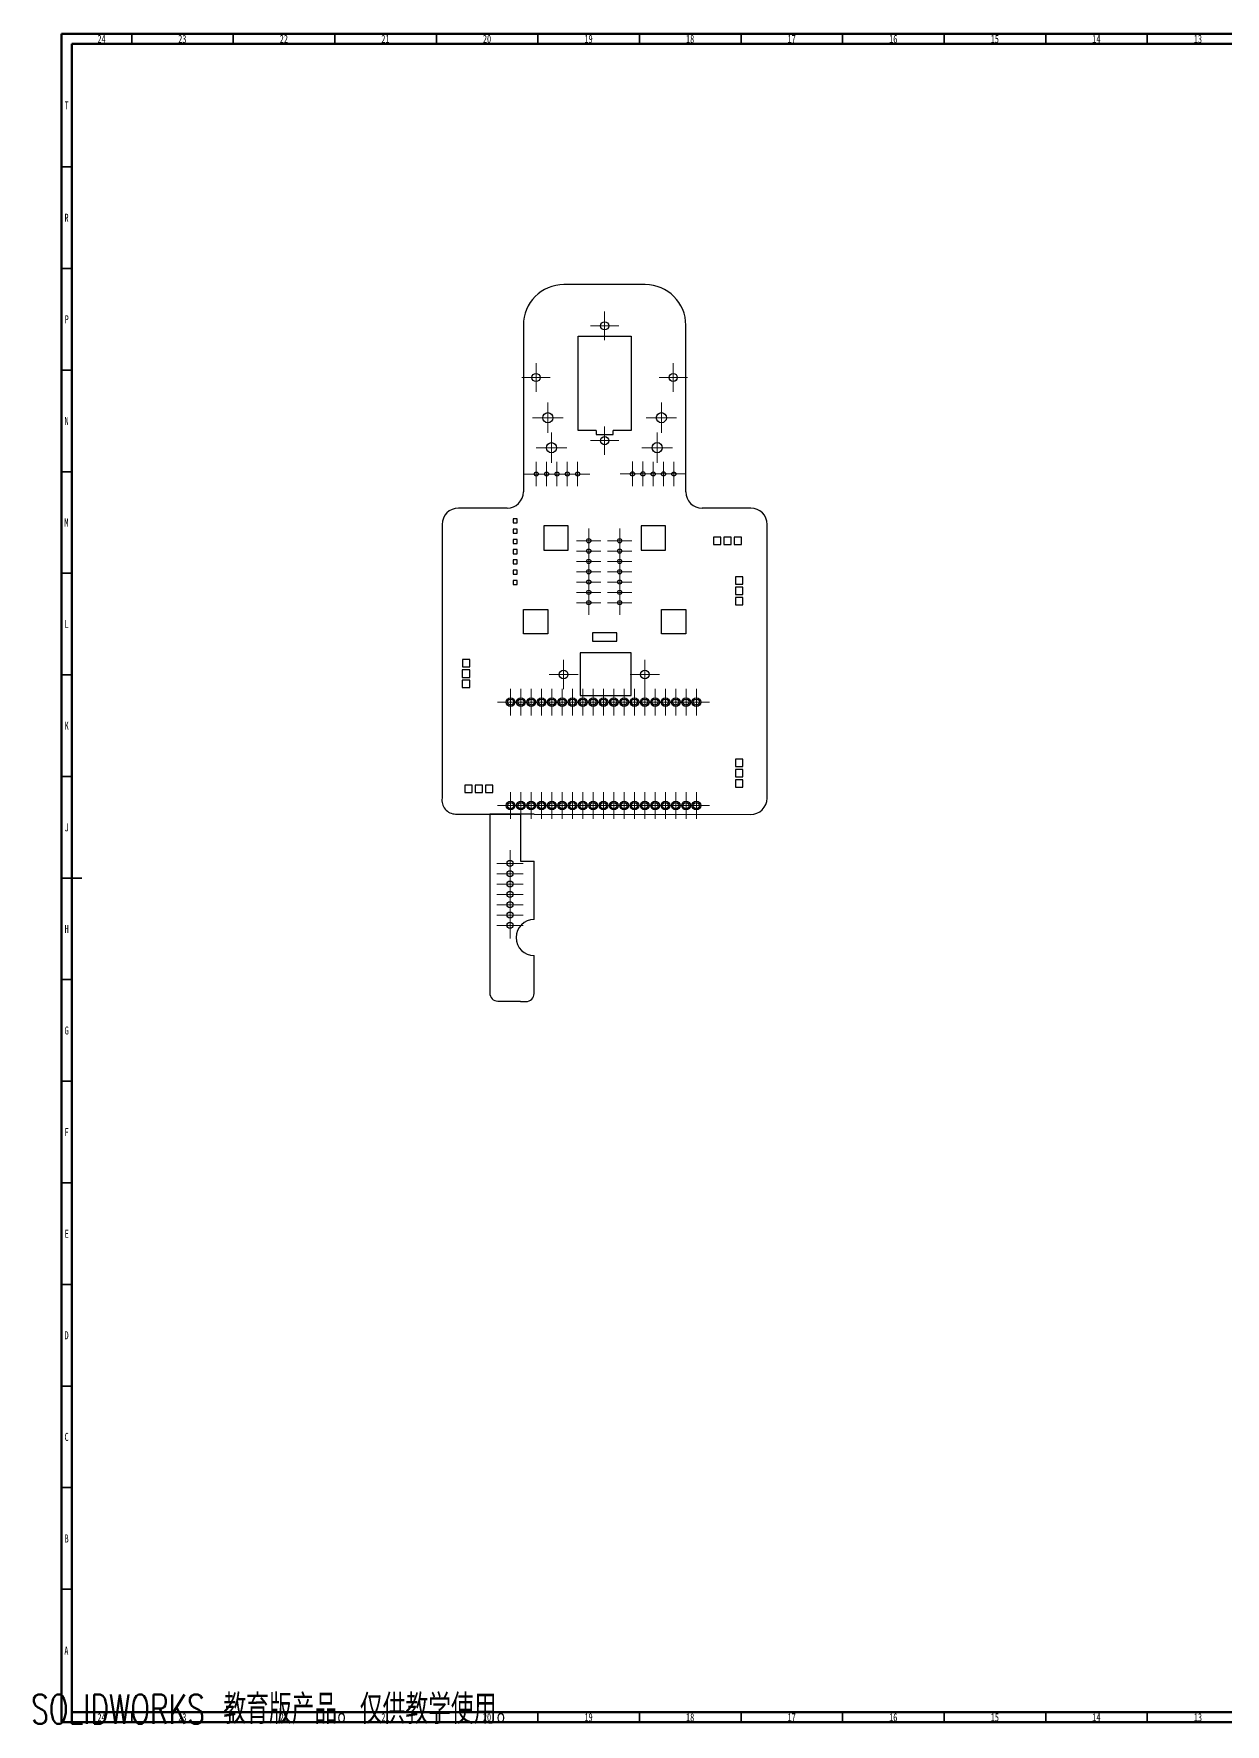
# Model space of a CAD drawing. Header units: millimetres. Extents: x 1 to 1184, y 4 to 836.
# Drawn here: x 1 to 588, y 4 to 836 of the extents above; entities that cross this region are included whole.
import ezdxf

# ---------------------------------------------------------------- set-up
doc = ezdxf.new("R2010")
doc.units = ezdxf.units.MM
doc.styles.add('SLDTEXTSTYLE0', font='TXT', dxfattribs={"width": 0.75})
doc.styles.add('SLDTEXTSTYLE3', font='TXT', dxfattribs={"width": 0.7, "bigfont": 'bigfont'})

# ---------------------------------------------------------------- blocks, each defined once
blk = doc.blocks.new('SW_CENTERMARKSYMBOL_0')
at = {"color": 0, "linetype": 'Continuous', "lineweight": 18}
for p, q in [((-5, 0), (-7.5, 0)), ((0, 0), (-5, 0)), ((0, 5), (0, 7.5)), ((0, 0), (0, 5)), ((0, 0), (0, -5)), ((0, 0), (5, 0)), ((5, 0), (7.5, 0)), ((0, -5), (0, -7.5))]:
    blk.add_line(p, q, dxfattribs=at)
blk = doc.blocks.new('SW_CENTERMARKSYMBOL_1')
at = {"color": 0, "linetype": 'Continuous', "lineweight": 18}
for p, q in [((-5, 0), (-7.5, 0)), ((0, 0), (-5, 0)), ((0, 5), (0, 7.5)), ((0, 0), (0, 5)), ((0, 0), (0, -5)), ((0, 0), (5, 0)), ((5, 0), (7.5, 0)), ((0, -5), (0, -7.5))]:
    blk.add_line(p, q, dxfattribs=at)
blk = doc.blocks.new('SW_CENTERMARKSYMBOL_2')
at = {"color": 0, "linetype": 'Continuous', "lineweight": 18}
for p, q in [((-5, 0), (-7.5, 0)), ((0, 0), (-5, 0)), ((0, 5), (0, 7.5)), ((0, 0), (0, 5)), ((0, 0), (0, -5)), ((0, 0), (5, 0)), ((5, 0), (7.5, 0)), ((0, -5), (0, -7.5))]:
    blk.add_line(p, q, dxfattribs=at)
blk = doc.blocks.new('SW_CENTERMARKSYMBOL_3')
at = {"color": 0, "linetype": 'Continuous', "lineweight": 18}
for p, q in [((-5, 0), (-7.5, 0)), ((0, 0), (-5, 0)), ((0, 5), (0, 7.5)), ((0, 0), (0, 5)), ((0, 0), (0, -5)), ((0, 0), (5, 0)), ((5, 0), (7.5, 0)), ((0, -5), (0, -7.5))]:
    blk.add_line(p, q, dxfattribs=at)
blk = doc.blocks.new('SW_CENTERMARKSYMBOL_4')
at = {"color": 0, "linetype": 'Continuous', "lineweight": 18}
for p, q in [((-5, 0), (-7, 0)), ((0, 0), (-5, 0)), ((0, 5), (0, 7)), ((0, 0), (0, 5)), ((0, 0), (0, -5)), ((0, 0), (5, 0)), ((5, 0), (7, 0)), ((0, -5), (0, -7))]:
    blk.add_line(p, q, dxfattribs=at)
blk = doc.blocks.new('SW_CENTERMARKSYMBOL_5')
at = {"color": 0, "linetype": 'Continuous', "lineweight": 18}
for p, q in [((-5, 0), (-7, 0)), ((0, 0), (-5, 0)), ((0, 5), (0, 7)), ((0, 0), (0, 5)), ((0, 0), (0, -5)), ((0, 0), (5, 0)), ((5, 0), (7, 0)), ((0, -5), (0, -7))]:
    blk.add_line(p, q, dxfattribs=at)
blk = doc.blocks.new('SW_CENTERMARKSYMBOL_6')
at = {"color": 0, "linetype": 'Continuous', "lineweight": 18}
for p, q in [((-5, 0), (-6.01, 0)), ((0, 0), (-5, 0)), ((0, 5), (0, 6.01)), ((0, 0), (0, 5)), ((0, 0), (0, -5)), ((0, 0), (5, 0)), ((5, 0), (6.01, 0)), ((0, -5), (0, -6.01))]:
    blk.add_line(p, q, dxfattribs=at)
blk = doc.blocks.new('SW_CENTERMARKSYMBOL_7')
at = {"color": 0, "linetype": 'Continuous', "lineweight": 18}
for p, q in [((-5, 0), (-6.02, 0)), ((0, 0), (-5, 0)), ((0, 5), (0, 6.02)), ((0, 0), (0, 5)), ((0, 0), (0, -5)), ((0, 0), (5, 0)), ((5, 0), (6.02, 0)), ((0, -5), (0, -6.02))]:
    blk.add_line(p, q, dxfattribs=at)
blk = doc.blocks.new('SW_CENTERMARKSYMBOL_8')
at = {"color": 0, "linetype": 'Continuous', "lineweight": 18}
for p, q in [((-5, 0), (-6.01, 0)), ((0, 0), (-5, 0)), ((0, 5), (0, 6.01)), ((0, 0), (0, 5)), ((0, 0), (0, -5)), ((0, 0), (5, 0)), ((5, 0), (6.01, 0)), ((0, -5), (0, -6.01))]:
    blk.add_line(p, q, dxfattribs=at)
blk = doc.blocks.new('SW_CENTERMARKSYMBOL_9')
at = {"color": 0, "linetype": 'Continuous', "lineweight": 18}
for p, q in [((-5, 0), (-6.03, 0)), ((0, 0), (-5, 0)), ((0, 5), (0, 6.03)), ((0, 0), (0, 5)), ((0, 0), (0, -5)), ((0, 0), (5, 0)), ((5, 0), (6.03, 0)), ((0, -5), (0, -6.03))]:
    blk.add_line(p, q, dxfattribs=at)
blk = doc.blocks.new('SW_CENTERMARKSYMBOL_10')
at = {"color": 0, "linetype": 'Continuous', "lineweight": 18}
for p, q in [((-5, 0), (-6.04, 0)), ((0, 0), (-5, 0)), ((0, 5), (0, 6.04)), ((0, 0), (0, 5)), ((0, 0), (0, -5)), ((0, 0), (5, 0)), ((5, 0), (6.04, 0)), ((0, -5), (0, -6.04))]:
    blk.add_line(p, q, dxfattribs=at)
blk = doc.blocks.new('SW_CENTERMARKSYMBOL_11')
at = {"color": 0, "linetype": 'Continuous', "lineweight": 18}
for p, q in [((-5, 0), (-6.01, 0)), ((0, 0), (-5, 0)), ((0, 5), (0, 6.01)), ((0, 0), (0, 5)), ((0, 0), (0, -5)), ((0, 0), (5, 0)), ((5, 0), (6.01, 0)), ((0, -5), (0, -6.01))]:
    blk.add_line(p, q, dxfattribs=at)
blk = doc.blocks.new('SW_CENTERMARKSYMBOL_12')
at = {"color": 0, "linetype": 'Continuous', "lineweight": 18}
for p, q in [((-5, 0), (-6.02, 0)), ((0, 0), (-5, 0)), ((0, 5), (0, 6.02)), ((0, 0), (0, 5)), ((0, 0), (0, -5)), ((0, 0), (5, 0)), ((5, 0), (6.02, 0)), ((0, -5), (0, -6.02))]:
    blk.add_line(p, q, dxfattribs=at)
blk = doc.blocks.new('SW_CENTERMARKSYMBOL_13')
at = {"color": 0, "linetype": 'Continuous', "lineweight": 18}
for p, q in [((-5, 0), (-6.01, 0)), ((0, 0), (-5, 0)), ((0, 5), (0, 6.01)), ((0, 0), (0, 5)), ((0, 0), (0, -5)), ((0, 0), (5, 0)), ((5, 0), (6.01, 0)), ((0, -5), (0, -6.01))]:
    blk.add_line(p, q, dxfattribs=at)
blk = doc.blocks.new('SW_CENTERMARKSYMBOL_14')
at = {"color": 0, "linetype": 'Continuous', "lineweight": 18}
for p, q in [((-5, 0), (-5.99, 0)), ((0, 0), (-5, 0)), ((0, 5), (0, 5.99)), ((0, 0), (0, 5)), ((0, 0), (0, -5)), ((0, 0), (5, 0)), ((5, 0), (5.99, 0)), ((0, -5), (0, -5.99))]:
    blk.add_line(p, q, dxfattribs=at)
blk = doc.blocks.new('SW_CENTERMARKSYMBOL_15')
at = {"color": 0, "linetype": 'Continuous', "lineweight": 18}
for p, q in [((-5, 0), (-5.99, 0)), ((0, 0), (-5, 0)), ((0, 5), (0, 5.99)), ((0, 0), (0, 5)), ((0, 0), (0, -5)), ((0, 0), (5, 0)), ((5, 0), (5.99, 0)), ((0, -5), (0, -5.99))]:
    blk.add_line(p, q, dxfattribs=at)
blk = doc.blocks.new('SW_CENTERMARKSYMBOL_16')
at = {"color": 0, "linetype": 'Continuous', "lineweight": 18}
for p, q in [((-5, 0), (-6.016, 0)), ((0, 0), (-5, 0)), ((0, 5), (0, 6.016)), ((0, 0), (0, 5)), ((0, 0), (0, -5)), ((0, 0), (5, 0)), ((5, 0), (6.016, 0)), ((0, -5), (0, -6.016))]:
    blk.add_line(p, q, dxfattribs=at)
blk = doc.blocks.new('SW_CENTERMARKSYMBOL_17')
at = {"color": 0, "linetype": 'Continuous', "lineweight": 18}
for p, q in [((-5, 0), (-6.016, 0)), ((0, 0), (-5, 0)), ((0, 5), (0, 6.016)), ((0, 0), (0, 5)), ((0, 0), (0, -5)), ((0, 0), (5, 0)), ((5, 0), (6.016, 0)), ((0, -5), (0, -6.016))]:
    blk.add_line(p, q, dxfattribs=at)
blk = doc.blocks.new('SW_CENTERMARKSYMBOL_18')
at = {"color": 0, "linetype": 'Continuous', "lineweight": 18}
for p, q in [((-5, 0), (-6.016, 0)), ((0, 0), (-5, 0)), ((0, 5), (0, 6.016)), ((0, 0), (0, 5)), ((0, 0), (0, -5)), ((0, 0), (5, 0)), ((5, 0), (6.016, 0)), ((0, -5), (0, -6.016))]:
    blk.add_line(p, q, dxfattribs=at)
blk = doc.blocks.new('SW_CENTERMARKSYMBOL_19')
at = {"color": 0, "linetype": 'Continuous', "lineweight": 18}
for p, q in [((-5, 0), (-6.016, 0)), ((0, 0), (-5, 0)), ((0, 5), (0, 6.016)), ((0, 0), (0, 5)), ((0, 0), (0, -5)), ((0, 0), (5, 0)), ((5, 0), (6.016, 0)), ((0, -5), (0, -6.016))]:
    blk.add_line(p, q, dxfattribs=at)
blk = doc.blocks.new('SW_CENTERMARKSYMBOL_20')
at = {"color": 0, "linetype": 'Continuous', "lineweight": 18}
for p, q in [((-5, 0), (-6.016, 0)), ((0, 0), (-5, 0)), ((0, 5), (0, 6.016)), ((0, 0), (0, 5)), ((0, 0), (0, -5)), ((0, 0), (5, 0)), ((5, 0), (6.016, 0)), ((0, -5), (0, -6.016))]:
    blk.add_line(p, q, dxfattribs=at)
blk = doc.blocks.new('SW_CENTERMARKSYMBOL_21')
at = {"color": 0, "linetype": 'Continuous', "lineweight": 18}
for p, q in [((-5, 0), (-6.016, 0)), ((0, 0), (-5, 0)), ((0, 5), (0, 6.016)), ((0, 0), (0, 5)), ((0, 0), (0, -5)), ((0, 0), (5, 0)), ((5, 0), (6.016, 0)), ((0, -5), (0, -6.016))]:
    blk.add_line(p, q, dxfattribs=at)
blk = doc.blocks.new('SW_CENTERMARKSYMBOL_22')
at = {"color": 0, "linetype": 'Continuous', "lineweight": 18}
for p, q in [((-5, 0), (-6.016, 0)), ((0, 0), (-5, 0)), ((0, 5), (0, 6.016)), ((0, 0), (0, 5)), ((0, 0), (0, -5)), ((0, 0), (5, 0)), ((5, 0), (6.016, 0)), ((0, -5), (0, -6.016))]:
    blk.add_line(p, q, dxfattribs=at)
blk = doc.blocks.new('SW_CENTERMARKSYMBOL_23')
at = {"color": 0, "linetype": 'Continuous', "lineweight": 18}
for p, q in [((-5, 0), (-6.016, 0)), ((0, 0), (-5, 0)), ((0, 5), (0, 6.016)), ((0, 0), (0, 5)), ((0, 0), (0, -5)), ((0, 0), (5, 0)), ((5, 0), (6.016, 0)), ((0, -5), (0, -6.016))]:
    blk.add_line(p, q, dxfattribs=at)
blk = doc.blocks.new('SW_CENTERMARKSYMBOL_24')
at = {"color": 0, "linetype": 'Continuous', "lineweight": 18}
for p, q in [((-5, 0), (-6.016, 0)), ((0, 0), (-5, 0)), ((0, 5), (0, 6.016)), ((0, 0), (0, 5)), ((0, 0), (0, -5)), ((0, 0), (5, 0)), ((5, 0), (6.016, 0)), ((0, -5), (0, -6.016))]:
    blk.add_line(p, q, dxfattribs=at)
blk = doc.blocks.new('SW_CENTERMARKSYMBOL_25')
at = {"color": 0, "linetype": 'Continuous', "lineweight": 18}
for p, q in [((-5, 0), (-6.016, 0)), ((0, 0), (-5, 0)), ((0, 5), (0, 6.016)), ((0, 0), (0, 5)), ((0, 0), (0, -5)), ((0, 0), (5, 0)), ((5, 0), (6.016, 0)), ((0, -5), (0, -6.016))]:
    blk.add_line(p, q, dxfattribs=at)
blk = doc.blocks.new('SW_CENTERMARKSYMBOL_26')
at = {"color": 0, "linetype": 'Continuous', "lineweight": 18}
for p, q in [((-5, 0), (-6.016, 0)), ((0, 0), (-5, 0)), ((0, 5), (0, 6.016)), ((0, 0), (0, 5)), ((0, 0), (0, -5)), ((0, 0), (5, 0)), ((5, 0), (6.016, 0)), ((0, -5), (0, -6.016))]:
    blk.add_line(p, q, dxfattribs=at)
blk = doc.blocks.new('SW_CENTERMARKSYMBOL_27')
at = {"color": 0, "linetype": 'Continuous', "lineweight": 18}
for p, q in [((-5, 0), (-6.016, 0)), ((0, 0), (-5, 0)), ((0, 5), (0, 6.016)), ((0, 0), (0, 5)), ((0, 0), (0, -5)), ((0, 0), (5, 0)), ((5, 0), (6.016, 0)), ((0, -5), (0, -6.016))]:
    blk.add_line(p, q, dxfattribs=at)
blk = doc.blocks.new('SW_CENTERMARKSYMBOL_28')
at = {"color": 0, "linetype": 'Continuous', "lineweight": 18}
for p, q in [((-5, 0), (-6.016, 0)), ((0, 0), (-5, 0)), ((0, 5), (0, 6.016)), ((0, 0), (0, 5)), ((0, 0), (0, -5)), ((0, 0), (5, 0)), ((5, 0), (6.016, 0)), ((0, -5), (0, -6.016))]:
    blk.add_line(p, q, dxfattribs=at)
blk = doc.blocks.new('SW_CENTERMARKSYMBOL_29')
at = {"color": 0, "linetype": 'Continuous', "lineweight": 18}
for p, q in [((-5, 0), (-6.016, 0)), ((0, 0), (-5, 0)), ((0, 5), (0, 6.016)), ((0, 0), (0, 5)), ((0, 0), (0, -5)), ((0, 0), (5, 0)), ((5, 0), (6.016, 0)), ((0, -5), (0, -6.016))]:
    blk.add_line(p, q, dxfattribs=at)
blk = doc.blocks.new('SW_CENTERMARKSYMBOL_30')
at = {"color": 0, "linetype": 'Continuous', "lineweight": 18}
for p, q in [((-5, 0), (-7, 0)), ((0, 0), (-5, 0)), ((0, 5), (0, 7)), ((0, 0), (0, 5)), ((0, 0), (0, -5)), ((0, 0), (5, 0)), ((5, 0), (7, 0)), ((0, -5), (0, -7))]:
    blk.add_line(p, q, dxfattribs=at)
blk = doc.blocks.new('SW_CENTERMARKSYMBOL_31')
at = {"color": 0, "linetype": 'Continuous', "lineweight": 18}
for p, q in [((-5, 0), (-7.15, 0)), ((0, 0), (-5, 0)), ((0, 5), (0, 7.15)), ((0, 0), (0, 5)), ((0, 0), (0, -5)), ((0, 0), (5, 0)), ((5, 0), (7.15, 0)), ((0, -5), (0, -7.15))]:
    blk.add_line(p, q, dxfattribs=at)
blk = doc.blocks.new('SW_CENTERMARKSYMBOL_32')
at = {"color": 0, "linetype": 'Continuous', "lineweight": 18}
for p, q in [((-5, 0), (-7.15, 0)), ((0, 0), (-5, 0)), ((0, 5), (0, 7.15)), ((0, 0), (0, 5)), ((0, 0), (0, -5)), ((0, 0), (5, 0)), ((5, 0), (7.15, 0)), ((0, -5), (0, -7.15))]:
    blk.add_line(p, q, dxfattribs=at)
blk = doc.blocks.new('SW_CENTERMARKSYMBOL_33')
at = {"color": 0, "linetype": 'Continuous', "lineweight": 18}
for p, q in [((-5, 0), (-6.5, 0)), ((0, 0), (-5, 0)), ((0, 5), (0, 6.5)), ((0, 0), (0, 5)), ((0, 0), (0, -5)), ((0, 0), (5, 0)), ((5, 0), (6.5, 0)), ((0, -5), (0, -6.5))]:
    blk.add_line(p, q, dxfattribs=at)
blk = doc.blocks.new('SW_CENTERMARKSYMBOL_34')
at = {"color": 0, "linetype": 'Continuous', "lineweight": 18}
for p, q in [((-5, 0), (-6.5, 0)), ((0, 0), (-5, 0)), ((0, 5), (0, 6.5)), ((0, 0), (0, 5)), ((0, 0), (0, -5)), ((0, 0), (5, 0)), ((5, 0), (6.5, 0)), ((0, -5), (0, -6.5))]:
    blk.add_line(p, q, dxfattribs=at)
blk = doc.blocks.new('SW_CENTERMARKSYMBOL_35')
at = {"color": 0, "linetype": 'Continuous', "lineweight": 18}
for p, q in [((-5, 0), (-6.5, 0)), ((0, 0), (-5, 0)), ((0, 5), (0, 6.5)), ((0, 0), (0, 5)), ((0, 0), (0, -5)), ((0, 0), (5, 0)), ((5, 0), (6.5, 0)), ((0, -5), (0, -6.5))]:
    blk.add_line(p, q, dxfattribs=at)
blk = doc.blocks.new('SW_CENTERMARKSYMBOL_36')
at = {"color": 0, "linetype": 'Continuous', "lineweight": 18}
for p, q in [((-5, 0), (-6.5, 0)), ((0, 0), (-5, 0)), ((0, 5), (0, 6.5)), ((0, 0), (0, 5)), ((0, 0), (0, -5)), ((0, 0), (5, 0)), ((5, 0), (6.5, 0)), ((0, -5), (0, -6.5))]:
    blk.add_line(p, q, dxfattribs=at)
blk = doc.blocks.new('SW_CENTERMARKSYMBOL_37')
at = {"color": 0, "linetype": 'Continuous', "lineweight": 18}
for p, q in [((-5, 0), (-6.5, 0)), ((0, 0), (-5, 0)), ((0, 5), (0, 6.5)), ((0, 0), (0, 5)), ((0, 0), (0, -5)), ((0, 0), (5, 0)), ((5, 0), (6.5, 0)), ((0, -5), (0, -6.5))]:
    blk.add_line(p, q, dxfattribs=at)
blk = doc.blocks.new('SW_CENTERMARKSYMBOL_38')
at = {"color": 0, "linetype": 'Continuous', "lineweight": 18}
for p, q in [((-5, 0), (-6.5, 0)), ((0, 0), (-5, 0)), ((0, 5), (0, 6.5)), ((0, 0), (0, 5)), ((0, 0), (0, -5)), ((0, 0), (5, 0)), ((5, 0), (6.5, 0)), ((0, -5), (0, -6.5))]:
    blk.add_line(p, q, dxfattribs=at)
blk = doc.blocks.new('SW_CENTERMARKSYMBOL_39')
at = {"color": 0, "linetype": 'Continuous', "lineweight": 18}
for p, q in [((-5, 0), (-6.5, 0)), ((0, 0), (-5, 0)), ((0, 5), (0, 6.5)), ((0, 0), (0, 5)), ((0, 0), (0, -5)), ((0, 0), (5, 0)), ((5, 0), (6.5, 0)), ((0, -5), (0, -6.5))]:
    blk.add_line(p, q, dxfattribs=at)
blk = doc.blocks.new('SW_CENTERMARKSYMBOL_40')
at = {"color": 0, "linetype": 'Continuous', "lineweight": 18}
for p, q in [((-5, 0), (-6.5, 0)), ((0, 0), (-5, 0)), ((0, 5), (0, 6.5)), ((0, 0), (0, 5)), ((0, 0), (0, -5)), ((0, 0), (5, 0)), ((5, 0), (6.5, 0)), ((0, -5), (0, -6.5))]:
    blk.add_line(p, q, dxfattribs=at)
blk = doc.blocks.new('SW_CENTERMARKSYMBOL_41')
at = {"color": 0, "linetype": 'Continuous', "lineweight": 18}
for p, q in [((-5, 0), (-6.5, 0)), ((0, 0), (-5, 0)), ((0, 5), (0, 6.5)), ((0, 0), (0, 5)), ((0, 0), (0, -5)), ((0, 0), (5, 0)), ((5, 0), (6.5, 0)), ((0, -5), (0, -6.5))]:
    blk.add_line(p, q, dxfattribs=at)
blk = doc.blocks.new('SW_CENTERMARKSYMBOL_42')
at = {"color": 0, "linetype": 'Continuous', "lineweight": 18}
for p, q in [((-5, 0), (-6.5, 0)), ((0, 0), (-5, 0)), ((0, 5), (0, 6.5)), ((0, 0), (0, 5)), ((0, 0), (0, -5)), ((0, 0), (5, 0)), ((5, 0), (6.5, 0)), ((0, -5), (0, -6.5))]:
    blk.add_line(p, q, dxfattribs=at)
blk = doc.blocks.new('SW_CENTERMARKSYMBOL_43')
at = {"color": 0, "linetype": 'Continuous', "lineweight": 18}
for p, q in [((-5, 0), (-6.5, 0)), ((0, 0), (-5, 0)), ((0, 5), (0, 6.5)), ((0, 0), (0, 5)), ((0, 0), (0, -5)), ((0, 0), (5, 0)), ((5, 0), (6.5, 0)), ((0, -5), (0, -6.5))]:
    blk.add_line(p, q, dxfattribs=at)
blk = doc.blocks.new('SW_CENTERMARKSYMBOL_44')
at = {"color": 0, "linetype": 'Continuous', "lineweight": 18}
for p, q in [((-5, 0), (-6.5, 0)), ((0, 0), (-5, 0)), ((0, 5), (0, 6.5)), ((0, 0), (0, 5)), ((0, 0), (0, -5)), ((0, 0), (5, 0)), ((5, 0), (6.5, 0)), ((0, -5), (0, -6.5))]:
    blk.add_line(p, q, dxfattribs=at)
blk = doc.blocks.new('SW_CENTERMARKSYMBOL_45')
at = {"color": 0, "linetype": 'Continuous', "lineweight": 18}
for p, q in [((-5, 0), (-6.5, 0)), ((0, 0), (-5, 0)), ((0, 5), (0, 6.5)), ((0, 0), (0, 5)), ((0, 0), (0, -5)), ((0, 0), (5, 0)), ((5, 0), (6.5, 0)), ((0, -5), (0, -6.5))]:
    blk.add_line(p, q, dxfattribs=at)
blk = doc.blocks.new('SW_CENTERMARKSYMBOL_46')
at = {"color": 0, "linetype": 'Continuous', "lineweight": 18}
for p, q in [((-5, 0), (-6.5, 0)), ((0, 0), (-5, 0)), ((0, 5), (0, 6.5)), ((0, 0), (0, 5)), ((0, 0), (0, -5)), ((0, 0), (5, 0)), ((5, 0), (6.5, 0)), ((0, -5), (0, -6.5))]:
    blk.add_line(p, q, dxfattribs=at)
blk = doc.blocks.new('SW_CENTERMARKSYMBOL_47')
at = {"color": 0, "linetype": 'Continuous', "lineweight": 18}
for p, q in [((-5, 0), (-6.5, 0)), ((0, 0), (-5, 0)), ((0, 5), (0, 6.5)), ((0, 0), (0, 5)), ((0, 0), (0, -5)), ((0, 0), (5, 0)), ((5, 0), (6.5, 0)), ((0, -5), (0, -6.5))]:
    blk.add_line(p, q, dxfattribs=at)
blk = doc.blocks.new('SW_CENTERMARKSYMBOL_48')
at = {"color": 0, "linetype": 'Continuous', "lineweight": 18}
for p, q in [((-5, 0), (-6.5, 0)), ((0, 0), (-5, 0)), ((0, 5), (0, 6.5)), ((0, 0), (0, 5)), ((0, 0), (0, -5)), ((0, 0), (5, 0)), ((5, 0), (6.5, 0)), ((0, -5), (0, -6.5))]:
    blk.add_line(p, q, dxfattribs=at)
blk = doc.blocks.new('SW_CENTERMARKSYMBOL_49')
at = {"color": 0, "linetype": 'Continuous', "lineweight": 18}
for p, q in [((-5, 0), (-6.5, 0)), ((0, 0), (-5, 0)), ((0, 5), (0, 6.5)), ((0, 0), (0, 5)), ((0, 0), (0, -5)), ((0, 0), (5, 0)), ((5, 0), (6.5, 0)), ((0, -5), (0, -6.5))]:
    blk.add_line(p, q, dxfattribs=at)
blk = doc.blocks.new('SW_CENTERMARKSYMBOL_50')
at = {"color": 0, "linetype": 'Continuous', "lineweight": 18}
for p, q in [((-5, 0), (-6.5, 0)), ((0, 0), (-5, 0)), ((0, 5), (0, 6.5)), ((0, 0), (0, 5)), ((0, 0), (0, -5)), ((0, 0), (5, 0)), ((5, 0), (6.5, 0)), ((0, -5), (0, -6.5))]:
    blk.add_line(p, q, dxfattribs=at)
blk = doc.blocks.new('SW_CENTERMARKSYMBOL_51')
at = {"color": 0, "linetype": 'Continuous', "lineweight": 18}
for p, q in [((-5, 0), (-6.5, 0)), ((0, 0), (-5, 0)), ((0, 5), (0, 6.5)), ((0, 0), (0, 5)), ((0, 0), (0, -5)), ((0, 0), (5, 0)), ((5, 0), (6.5, 0)), ((0, -5), (0, -6.5))]:
    blk.add_line(p, q, dxfattribs=at)
blk = doc.blocks.new('SW_CENTERMARKSYMBOL_52')
at = {"color": 0, "linetype": 'Continuous', "lineweight": 18}
for p, q in [((-5, 0), (-6.5, 0)), ((0, 0), (-5, 0)), ((0, 5), (0, 6.5)), ((0, 0), (0, 5)), ((0, 0), (0, -5)), ((0, 0), (5, 0)), ((5, 0), (6.5, 0)), ((0, -5), (0, -6.5))]:
    blk.add_line(p, q, dxfattribs=at)
blk = doc.blocks.new('SW_CENTERMARKSYMBOL_53')
at = {"color": 0, "linetype": 'Continuous', "lineweight": 18}
for p, q in [((-5, 0), (-6.5, 0)), ((0, 0), (-5, 0)), ((0, 5), (0, 6.5)), ((0, 0), (0, 5)), ((0, 0), (0, -5)), ((0, 0), (5, 0)), ((5, 0), (6.5, 0)), ((0, -5), (0, -6.5))]:
    blk.add_line(p, q, dxfattribs=at)
blk = doc.blocks.new('SW_CENTERMARKSYMBOL_54')
at = {"color": 0, "linetype": 'Continuous', "lineweight": 18}
for p, q in [((-5, 0), (-6.5, 0)), ((0, 0), (-5, 0)), ((0, 5), (0, 6.5)), ((0, 0), (0, 5)), ((0, 0), (0, -5)), ((0, 0), (5, 0)), ((5, 0), (6.5, 0)), ((0, -5), (0, -6.5))]:
    blk.add_line(p, q, dxfattribs=at)
blk = doc.blocks.new('SW_CENTERMARKSYMBOL_55')
at = {"color": 0, "linetype": 'Continuous', "lineweight": 18}
for p, q in [((-5, 0), (-6.5, 0)), ((0, 0), (-5, 0)), ((0, 5), (0, 6.5)), ((0, 0), (0, 5)), ((0, 0), (0, -5)), ((0, 0), (5, 0)), ((5, 0), (6.5, 0)), ((0, -5), (0, -6.5))]:
    blk.add_line(p, q, dxfattribs=at)
blk = doc.blocks.new('SW_CENTERMARKSYMBOL_56')
at = {"color": 0, "linetype": 'Continuous', "lineweight": 18}
for p, q in [((-5, 0), (-6.5, 0)), ((0, 0), (-5, 0)), ((0, 5), (0, 6.5)), ((0, 0), (0, 5)), ((0, 0), (0, -5)), ((0, 0), (5, 0)), ((5, 0), (6.5, 0)), ((0, -5), (0, -6.5))]:
    blk.add_line(p, q, dxfattribs=at)
blk = doc.blocks.new('SW_CENTERMARKSYMBOL_57')
at = {"color": 0, "linetype": 'Continuous', "lineweight": 18}
for p, q in [((-5, 0), (-6.5, 0)), ((0, 0), (-5, 0)), ((0, 5), (0, 6.5)), ((0, 0), (0, 5)), ((0, 0), (0, -5)), ((0, 0), (5, 0)), ((5, 0), (6.5, 0)), ((0, -5), (0, -6.5))]:
    blk.add_line(p, q, dxfattribs=at)
blk = doc.blocks.new('SW_CENTERMARKSYMBOL_58')
at = {"color": 0, "linetype": 'Continuous', "lineweight": 18}
for p, q in [((-5, 0), (-6.5, 0)), ((0, 0), (-5, 0)), ((0, 5), (0, 6.5)), ((0, 0), (0, 5)), ((0, 0), (0, -5)), ((0, 0), (5, 0)), ((5, 0), (6.5, 0)), ((0, -5), (0, -6.5))]:
    blk.add_line(p, q, dxfattribs=at)
blk = doc.blocks.new('SW_CENTERMARKSYMBOL_59')
at = {"color": 0, "linetype": 'Continuous', "lineweight": 18}
for p, q in [((-5, 0), (-6.5, 0)), ((0, 0), (-5, 0)), ((0, 5), (0, 6.5)), ((0, 0), (0, 5)), ((0, 0), (0, -5)), ((0, 0), (5, 0)), ((5, 0), (6.5, 0)), ((0, -5), (0, -6.5))]:
    blk.add_line(p, q, dxfattribs=at)
blk = doc.blocks.new('SW_CENTERMARKSYMBOL_60')
at = {"color": 0, "linetype": 'Continuous', "lineweight": 18}
for p, q in [((-5, 0), (-6.5, 0)), ((0, 0), (-5, 0)), ((0, 5), (0, 6.5)), ((0, 0), (0, 5)), ((0, 0), (0, -5)), ((0, 0), (5, 0)), ((5, 0), (6.5, 0)), ((0, -5), (0, -6.5))]:
    blk.add_line(p, q, dxfattribs=at)
blk = doc.blocks.new('SW_CENTERMARKSYMBOL_61')
at = {"color": 0, "linetype": 'Continuous', "lineweight": 18}
for p, q in [((-5, 0), (-6.5, 0)), ((0, 0), (-5, 0)), ((0, 5), (0, 6.5)), ((0, 0), (0, 5)), ((0, 0), (0, -5)), ((0, 0), (5, 0)), ((5, 0), (6.5, 0)), ((0, -5), (0, -6.5))]:
    blk.add_line(p, q, dxfattribs=at)
blk = doc.blocks.new('SW_CENTERMARKSYMBOL_62')
at = {"color": 0, "linetype": 'Continuous', "lineweight": 18}
for p, q in [((-5, 0), (-6.5, 0)), ((0, 0), (-5, 0)), ((0, 5), (0, 6.5)), ((0, 0), (0, 5)), ((0, 0), (0, -5)), ((0, 0), (5, 0)), ((5, 0), (6.5, 0)), ((0, -5), (0, -6.5))]:
    blk.add_line(p, q, dxfattribs=at)
blk = doc.blocks.new('SW_CENTERMARKSYMBOL_63')
at = {"color": 0, "linetype": 'Continuous', "lineweight": 18}
for p, q in [((-5, 0), (-6.5, 0)), ((0, 0), (-5, 0)), ((0, 5), (0, 6.5)), ((0, 0), (0, 5)), ((0, 0), (0, -5)), ((0, 0), (5, 0)), ((5, 0), (6.5, 0)), ((0, -5), (0, -6.5))]:
    blk.add_line(p, q, dxfattribs=at)
blk = doc.blocks.new('SW_CENTERMARKSYMBOL_64')
at = {"color": 0, "linetype": 'Continuous', "lineweight": 18}
for p, q in [((-5, 0), (-6.5, 0)), ((0, 0), (-5, 0)), ((0, 5), (0, 6.5)), ((0, 0), (0, 5)), ((0, 0), (0, -5)), ((0, 0), (5, 0)), ((5, 0), (6.5, 0)), ((0, -5), (0, -6.5))]:
    blk.add_line(p, q, dxfattribs=at)
blk = doc.blocks.new('SW_CENTERMARKSYMBOL_65')
at = {"color": 0, "linetype": 'Continuous', "lineweight": 18}
for p, q in [((-5, 0), (-6.5, 0)), ((0, 0), (-5, 0)), ((0, 5), (0, 6.5)), ((0, 0), (0, 5)), ((0, 0), (0, -5)), ((0, 0), (5, 0)), ((5, 0), (6.5, 0)), ((0, -5), (0, -6.5))]:
    blk.add_line(p, q, dxfattribs=at)
blk = doc.blocks.new('SW_CENTERMARKSYMBOL_66')
at = {"color": 0, "linetype": 'Continuous', "lineweight": 18}
for p, q in [((-5, 0), (-6.5, 0)), ((0, 0), (-5, 0)), ((0, 5), (0, 6.5)), ((0, 0), (0, 5)), ((0, 0), (0, -5)), ((0, 0), (5, 0)), ((5, 0), (6.5, 0)), ((0, -5), (0, -6.5))]:
    blk.add_line(p, q, dxfattribs=at)
blk = doc.blocks.new('SW_CENTERMARKSYMBOL_67')
at = {"color": 0, "linetype": 'Continuous', "lineweight": 18}
for p, q in [((-5, 0), (-6.5, 0)), ((0, 0), (-5, 0)), ((0, 5), (0, 6.5)), ((0, 0), (0, 5)), ((0, 0), (0, -5)), ((0, 0), (5, 0)), ((5, 0), (6.5, 0)), ((0, -5), (0, -6.5))]:
    blk.add_line(p, q, dxfattribs=at)
blk = doc.blocks.new('SW_CENTERMARKSYMBOL_68')
at = {"color": 0, "linetype": 'Continuous', "lineweight": 18}
for p, q in [((-5, 0), (-6.5, 0)), ((0, 0), (-5, 0)), ((0, 5), (0, 6.5)), ((0, 0), (0, 5)), ((0, 0), (0, -5)), ((0, 0), (5, 0)), ((5, 0), (6.5, 0)), ((0, -5), (0, -6.5))]:
    blk.add_line(p, q, dxfattribs=at)
blk = doc.blocks.new('SW_CENTERMARKSYMBOL_69')
at = {"color": 0, "linetype": 'Continuous', "lineweight": 18}
for p, q in [((-5, 0), (-6.5, 0)), ((0, 0), (-5, 0)), ((0, 5), (0, 6.5)), ((0, 0), (0, 5)), ((0, 0), (0, -5)), ((0, 0), (5, 0)), ((5, 0), (6.5, 0)), ((0, -5), (0, -6.5))]:
    blk.add_line(p, q, dxfattribs=at)
blk = doc.blocks.new('SW_CENTERMARKSYMBOL_70')
at = {"color": 0, "linetype": 'Continuous', "lineweight": 18}
for p, q in [((-5, 0), (-6.5, 0)), ((0, 0), (-5, 0)), ((0, 5), (0, 6.5)), ((0, 0), (0, 5)), ((0, 0), (0, -5)), ((0, 0), (5, 0)), ((5, 0), (6.5, 0)), ((0, -5), (0, -6.5))]:
    blk.add_line(p, q, dxfattribs=at)
blk = doc.blocks.new('SW_CENTERMARKSYMBOL_71')
at = {"color": 0, "linetype": 'Continuous', "lineweight": 18}
for p, q in [((-5, 0), (-6.99, 0)), ((0, 0), (-5, 0)), ((0, 5), (0, 6.99)), ((0, 0), (0, 5)), ((0, 0), (0, -5)), ((0, 0), (5, 0)), ((5, 0), (6.99, 0)), ((0, -5), (0, -6.99))]:
    blk.add_line(p, q, dxfattribs=at)
blk = doc.blocks.new('SW_CENTERMARKSYMBOL_72')
at = {"color": 0, "linetype": 'Continuous', "lineweight": 18}
for p, q in [((-5, 0), (-6.5, 0)), ((0, 0), (-5, 0)), ((0, 5), (0, 6.5)), ((0, 0), (0, 5)), ((0, 0), (0, -5)), ((0, 0), (5, 0)), ((5, 0), (6.5, 0)), ((0, -5), (0, -6.5))]:
    blk.add_line(p, q, dxfattribs=at)
blk = doc.blocks.new('SW_CENTERMARKSYMBOL_73')
at = {"color": 0, "linetype": 'Continuous', "lineweight": 18}
for p, q in [((-5, 0), (-6.5, 0)), ((0, 0), (-5, 0)), ((0, 5), (0, 6.5)), ((0, 0), (0, 5)), ((0, 0), (0, -5)), ((0, 0), (5, 0)), ((5, 0), (6.5, 0)), ((0, -5), (0, -6.5))]:
    blk.add_line(p, q, dxfattribs=at)
blk = doc.blocks.new('SW_CENTERMARKSYMBOL_74')
at = {"color": 0, "linetype": 'Continuous', "lineweight": 18}
for p, q in [((-5, 0), (-6.5, 0)), ((0, 0), (-5, 0)), ((0, 5), (0, 6.5)), ((0, 0), (0, 5)), ((0, 0), (0, -5)), ((0, 0), (5, 0)), ((5, 0), (6.5, 0)), ((0, -5), (0, -6.5))]:
    blk.add_line(p, q, dxfattribs=at)
blk = doc.blocks.new('SW_CENTERMARKSYMBOL_75')
at = {"color": 0, "linetype": 'Continuous', "lineweight": 18}
for p, q in [((-5, 0), (-6.5, 0)), ((0, 0), (-5, 0)), ((0, 5), (0, 6.5)), ((0, 0), (0, 5)), ((0, 0), (0, -5)), ((0, 0), (5, 0)), ((5, 0), (6.5, 0)), ((0, -5), (0, -6.5))]:
    blk.add_line(p, q, dxfattribs=at)
blk = doc.blocks.new('SW_CENTERMARKSYMBOL_76')
at = {"color": 0, "linetype": 'Continuous', "lineweight": 18}
for p, q in [((-5, 0), (-6.5, 0)), ((0, 0), (-5, 0)), ((0, 5), (0, 6.5)), ((0, 0), (0, 5)), ((0, 0), (0, -5)), ((0, 0), (5, 0)), ((5, 0), (6.5, 0)), ((0, -5), (0, -6.5))]:
    blk.add_line(p, q, dxfattribs=at)
blk = doc.blocks.new('SW_CENTERMARKSYMBOL_77')
at = {"color": 0, "linetype": 'Continuous', "lineweight": 18}
for p, q in [((-5, 0), (-6.5, 0)), ((0, 0), (-5, 0)), ((0, 5), (0, 6.5)), ((0, 0), (0, 5)), ((0, 0), (0, -5)), ((0, 0), (5, 0)), ((5, 0), (6.5, 0)), ((0, -5), (0, -6.5))]:
    blk.add_line(p, q, dxfattribs=at)
blk = doc.blocks.new('SW_CENTERMARKSYMBOL_78')
at = {"color": 0, "linetype": 'Continuous', "lineweight": 18}
for p, q in [((-5, 0), (-6.5, 0)), ((0, 0), (-5, 0)), ((0, 5), (0, 6.5)), ((0, 0), (0, 5)), ((0, 0), (0, -5)), ((0, 0), (5, 0)), ((5, 0), (6.5, 0)), ((0, -5), (0, -6.5))]:
    blk.add_line(p, q, dxfattribs=at)

msp = doc.modelspace()

# ---------------------------------------------------------------- linework, layer by layer
at = {"color": 7, "linetype": 'Continuous', "lineweight": 70}
for p, q in [((15, 5), (15, 836)), ((15, 836), (1184, 836)), ((20, 10), (20, 831)), ((20, 831), (1179, 831)), ((1179, 10), (20, 10)), ((1184, 5), (15, 5))]:
    msp.add_line(p, q, dxfattribs=at)
at = {"color": 7, "linetype": 'Continuous', "lineweight": 35}
for p, q in [((49.5, 831), (49.5, 836)), ((99.5, 831), (99.5, 836)), ((149.5, 831), (149.5, 836)), ((199.5, 831), (199.5, 836)), ((249.5, 831), (249.5, 836)), ((299.5, 831), (299.5, 836)), ((349.5, 831), (349.5, 836)), ((399.5, 831), (399.5, 836)), ((449.5, 831), (449.5, 836)), ((499.5, 831), (499.5, 836)), ((549.5, 831), (549.5, 836)), ((20, 770.5), (15, 770.5)), ((20, 720.5), (15, 720.5)), ((20, 670.5), (15, 670.5)), ((20, 620.5), (15, 620.5)), ((20, 570.5), (15, 570.5)), ((20, 520.5), (15, 520.5)), ((20, 470.5), (15, 470.5)), ((15, 420.5), (25, 420.5)), ((20, 420.5), (15, 420.5)), ((20, 370.5), (15, 370.5)), ((20, 320.5), (15, 320.5)), ((20, 270.5), (15, 270.5)), ((20, 220.5), (15, 220.5)), ((20, 170.5), (15, 170.5)), ((20, 120.5), (15, 120.5)), ((20, 70.5), (15, 70.5)), ((49.5, 10), (49.5, 5)), ((99.5, 10), (99.5, 5)), ((149.5, 10), (149.5, 5)), ((199.5, 10), (199.5, 5)), ((249.5, 10), (249.5, 5)), ((299.5, 10), (299.5, 5)), ((349.5, 10), (349.5, 5)), ((399.5, 10), (399.5, 5)), ((449.5, 10), (449.5, 5)), ((499.5, 10), (499.5, 5)), ((549.5, 10), (549.5, 5))]:
    msp.add_line(p, q, dxfattribs=at)
at = {"color": 7, "linetype": 'Continuous', "lineweight": 25}
for p, q in [((302.33, 712.57), (262.33, 712.57)), ((242.33, 692.57), (242.33, 610.57)), ((322.33, 610.57), (322.33, 692.57)), ((269.33, 687.23), (295.33, 687.23)), ((269.33, 640.83), (269.33, 687.23)), ((295.33, 687.23), (295.33, 640.83)), ((278.13, 640.83), (269.33, 640.83)), ((278.13, 640.83), (278.13, 638.83)), ((286.53, 638.83), (286.53, 640.83)), ((295.33, 640.83), (286.53, 640.83)), ((278.13, 638.83), (286.53, 638.83)), ((234.33, 602.57), (210.33, 602.57)), ((354.33, 602.57), (330.33, 602.57)), ((202.33, 594.57), (202.33, 459.9)), ((237.26, 597.31), (237.26, 595.31)), ((239.26, 597.31), (237.26, 597.31)), ((237.26, 595.31), (239.26, 595.31)), ((239.26, 592.25), (237.26, 592.25)), ((237.26, 592.25), (237.26, 590.25)), ((239.26, 595.31), (239.26, 597.31)), ((239.26, 590.25), (239.26, 592.25)), ((264.33, 593.92), (252.33, 593.92)), ((252.33, 593.92), (252.33, 581.92)), ((264.33, 581.92), (264.33, 593.92)), ((312.33, 593.92), (300.33, 593.92)), ((300.33, 593.92), (300.33, 581.92)), ((312.33, 581.92), (312.33, 593.92)), ((362.33, 459.9), (362.33, 594.57)), ((237.26, 590.25), (239.26, 590.25)), ((239.26, 587.19), (237.26, 587.19)), ((237.26, 587.19), (237.26, 585.19)), ((237.26, 585.19), (239.26, 585.19)), ((239.26, 585.19), (239.26, 587.19)), ((339.56, 588.3), (335.96, 588.3)), ((335.96, 588.3), (335.96, 584.7)), ((335.96, 584.7), (339.56, 584.7)), ((339.56, 584.7), (339.56, 588.3)), ((341.04, 588.3), (341.04, 584.7)), ((344.64, 588.3), (341.04, 588.3)), ((341.04, 584.7), (344.64, 584.7)), ((344.64, 584.7), (344.64, 588.3)), ((346.12, 588.3), (346.12, 584.7)), ((349.72, 588.3), (346.12, 588.3)), ((346.12, 584.7), (349.72, 584.7)), ((349.72, 584.7), (349.72, 588.3)), ((239.26, 582.13), (237.26, 582.13)), ((237.26, 582.13), (237.26, 580.13)), ((237.26, 580.13), (239.26, 580.13)), ((239.26, 577.07), (237.26, 577.07)), ((237.26, 577.07), (237.26, 575.07)), ((237.26, 575.07), (239.26, 575.07)), ((239.26, 580.13), (239.26, 582.13)), ((239.26, 575.07), (239.26, 577.07)), ((252.33, 581.92), (264.33, 581.92)), ((300.33, 581.92), (312.33, 581.92)), ((239.26, 572.01), (237.26, 572.01)), ((237.26, 572.01), (237.26, 570.01)), ((237.26, 570.01), (239.26, 570.01)), ((239.26, 566.95), (237.26, 566.95)), ((237.26, 566.95), (237.26, 564.95)), ((239.26, 570.01), (239.26, 572.01)), ((239.26, 564.95), (239.26, 566.95)), ((346.7, 568.81), (346.7, 565.21)), ((350.3, 568.81), (346.7, 568.81)), ((350.3, 565.21), (350.3, 568.81)), ((237.26, 564.95), (239.26, 564.95)), ((346.7, 565.21), (350.3, 565.21)), ((346.7, 563.73), (346.7, 560.13)), ((350.3, 563.73), (346.7, 563.73)), ((346.7, 560.13), (350.3, 560.13)), ((346.7, 558.65), (346.7, 555.05)), ((350.3, 558.65), (346.7, 558.65)), ((350.3, 560.13), (350.3, 563.73)), ((350.3, 555.05), (350.3, 558.65)), ((242.33, 552.74), (254.33, 552.74)), ((242.33, 540.74), (242.33, 552.74)), ((254.33, 552.74), (254.33, 540.74)), ((310.33, 552.74), (322.33, 552.74)), ((310.33, 540.74), (310.33, 552.74)), ((322.33, 552.74), (322.33, 540.74)), ((346.7, 555.05), (350.3, 555.05)), ((276.33, 541.13), (276.33, 537.13)), ((288.33, 541.13), (276.33, 541.13)), ((288.33, 537.13), (288.33, 541.13)), ((254.33, 540.74), (242.33, 540.74)), ((276.33, 537.13), (288.33, 537.13)), ((322.33, 540.74), (310.33, 540.74)), ((215.93, 528.06), (212.33, 528.06)), ((212.33, 528.06), (212.33, 524.46)), ((212.33, 524.46), (215.93, 524.46)), ((215.93, 524.46), (215.93, 528.06)), ((295.35, 531.4), (270.35, 531.4)), ((270.35, 531.4), (270.35, 510.4)), ((295.35, 510.4), (295.35, 531.4)), ((212.27, 522.96), (212.27, 519.29)), ((215.9, 522.96), (212.27, 522.96)), ((212.27, 519.29), (215.9, 519.29)), ((215.9, 517.88), (212.27, 517.88)), ((212.27, 517.88), (212.27, 514.21)), ((215.9, 519.29), (215.9, 522.96)), ((215.9, 514.21), (215.9, 517.88)), ((212.27, 514.21), (215.9, 514.21)), ((270.35, 510.4), (295.35, 510.4)), ((346.83, 479.04), (346.83, 475.44)), ((350.43, 479.04), (346.83, 479.04)), ((346.83, 475.44), (350.43, 475.44)), ((350.43, 475.44), (350.43, 479.04)), ((213.51, 466.14), (213.51, 462.54)), ((217.11, 466.14), (213.51, 466.14)), ((217.11, 462.54), (217.11, 466.14)), ((222.21, 466.14), (218.61, 466.14)), ((218.61, 466.14), (218.61, 462.54)), ((222.21, 462.54), (222.21, 466.14)), ((227.31, 466.14), (223.71, 466.14)), ((223.71, 466.14), (223.71, 462.54)), ((227.31, 462.54), (227.31, 466.14)), ((350.43, 473.96), (346.83, 473.96)), ((346.83, 473.96), (346.83, 470.36)), ((346.83, 470.36), (350.43, 470.36)), ((350.43, 468.88), (346.83, 468.88)), ((346.83, 468.88), (346.83, 465.28)), ((350.43, 470.36), (350.43, 473.96)), ((350.43, 465.28), (350.43, 468.88)), ((213.51, 462.54), (217.11, 462.54)), ((218.61, 462.54), (222.21, 462.54)), ((223.71, 462.54), (227.31, 462.54)), ((346.83, 465.28), (350.43, 465.28)), ((209, 452.01), (240.97, 451.95)), ((225.77, 451.95), (225.77, 363.95)), ((240.97, 451.95), (225.77, 451.95)), ((247.61, 451.95), (240.97, 451.95)), ((240.97, 451.95), (240.97, 428.77)), ((247.61, 451.94), (247.61, 451.95)), ((247.61, 451.94), (354.16, 451.73)), ((240.97, 428.77), (247.61, 428.77)), ((247.61, 400.07), (247.61, 428.77)), ((247.61, 363.74), (247.61, 382.32)), ((229.77, 359.95), (240.97, 359.95)), ((240.97, 359.95), (240.97, 359.74)), ((240.97, 359.74), (243.61, 359.74))]:
    msp.add_line(p, q, dxfattribs=at)
for centre, radius in [((282.33, 692.28), 2), ((248.55, 666.87), 2), ((316.11, 666.87), 1.99), ((254.37, 647.07), 2.5), ((310.28, 647.07), 2.5), ((256.21, 632.29), 2.5), ((282.33, 635.78), 2), ((308.21, 632.32), 2.5), ((248.66, 619.33), 0.99), ((253.74, 619.33), 0.993), ((258.86, 619.33), 1.01), ((263.93, 619.33), 1.02), ((269.02, 619.33), 1.01), ((296.05, 619.41), 1.04), ((301.16, 619.41), 1.03), ((306.25, 619.41), 1.01), ((311.32, 619.41), 1.02), ((316.4, 619.41), 1.01), ((274.53, 586.49), 1.02), ((274.53, 581.41), 1.02), ((289.77, 586.49), 1.02), ((289.77, 581.41), 1.02), ((274.53, 576.33), 1.02), ((289.77, 576.33), 1.02), ((274.53, 571.25), 1.02), ((274.53, 566.17), 1.02), ((289.77, 571.25), 1.02), ((289.77, 566.17), 1.02), ((274.53, 561.09), 1.02), ((289.77, 561.09), 1.02), ((274.53, 556.01), 1.02), ((289.77, 556.01), 1.02), ((262.14, 520.68), 2.15), ((302.13, 520.68), 2.15), ((236.04, 507.08), 1.5), ((241.12, 507.08), 1.5), ((246.2, 507.08), 1.5), ((251.28, 507.08), 1.5), ((256.36, 507.08), 1.5), ((261.44, 507.08), 1.5), ((266.52, 507.08), 1.5), ((271.6, 507.08), 1.5), ((276.68, 507.08), 1.5), ((281.76, 507.08), 1.5), ((286.84, 507.08), 1.5), ((291.92, 507.08), 1.5), ((297, 507.08), 1.5), ((302.08, 507.08), 1.5), ((307.16, 507.08), 1.5), ((312.24, 507.08), 1.5), ((317.32, 507.08), 1.5), ((322.4, 507.08), 1.5), ((327.48, 507.08), 1.5), ((236.04, 456.2), 1.5), ((241.12, 456.2), 1.5), ((246.2, 456.2), 1.5), ((251.28, 456.2), 1.5), ((256.36, 456.2), 1.5), ((261.44, 456.2), 1.5), ((266.52, 456.2), 1.5), ((271.6, 456.2), 1.5), ((276.68, 456.2), 1.5), ((281.76, 456.2), 1.5), ((286.84, 456.2), 1.5), ((291.92, 456.2), 1.5), ((297, 456.2), 1.5), ((302.08, 456.2), 1.5), ((307.16, 456.2), 1.5), ((312.24, 456.2), 1.5), ((317.32, 456.2), 1.5), ((322.4, 456.2), 1.5), ((327.48, 456.2), 1.5), ((235.77, 427.7), 1.5), ((235.77, 422.62), 1.5), ((235.77, 417.54), 1.5), ((235.77, 412.46), 1.5), ((235.77, 407.38), 1.5), ((235.77, 402.3), 1.5), ((235.77, 397.22), 1.5)]:
    msp.add_circle(centre, radius, dxfattribs=at)
at = {"color": 7, "linetype": 'Continuous'}
for centre, radius in [((316.11, 666.87), 2), ((236.04, 507.08), 2.14), ((241.12, 507.08), 2.14), ((246.2, 507.08), 2.14), ((251.28, 507.08), 2.14), ((256.36, 507.08), 2.14), ((261.44, 507.08), 2.14), ((266.52, 507.08), 2.14), ((271.6, 507.08), 2.14), ((276.68, 507.08), 2.14), ((281.76, 507.08), 2.14), ((286.84, 507.08), 2.14), ((291.92, 507.08), 2.14), ((297, 507.08), 2.14), ((302.08, 507.08), 2.14), ((307.16, 507.08), 2.14), ((312.24, 507.08), 2.14), ((317.32, 507.08), 2.14), ((322.4, 507.08), 2.14), ((327.48, 507.08), 2.14), ((236.04, 456.22), 2.14), ((241.12, 456.22), 2.14), ((246.2, 456.22), 2.14), ((251.28, 456.22), 2.14), ((256.36, 456.22), 2.14), ((261.44, 456.22), 2.14), ((266.52, 456.22), 2.14), ((271.6, 456.22), 2.14), ((276.68, 456.22), 2.14), ((281.76, 456.22), 2.14), ((286.84, 456.22), 2.14), ((291.92, 456.22), 2.14), ((297, 456.22), 2.14), ((302.08, 456.22), 2.14), ((307.16, 456.22), 2.14), ((312.24, 456.22), 2.14), ((317.32, 456.22), 2.14), ((322.4, 456.22), 2.14), ((327.48, 456.22), 2.14)]:
    msp.add_circle(centre, radius, dxfattribs=at)
at = {"color": 7, "linetype": 'Continuous', "lineweight": 25}
for centre, radius, start, end in [((262.33, 692.57), 20, 90, 180), ((302.33, 692.57), 20, 0, 90), ((234.33, 610.57), 8, 270, 0), ((330.33, 610.57), 8, 180, 270), ((210.33, 594.57), 8, 90, 180), ((354.33, 594.57), 8, 0, 90), ((209.01, 458.79), 6.77, 170.51814, 269.88779), ((354.16, 459.9), 8.17, 270, 0), ((247.61, 391.2), 8.88, 90, 270), ((229.77, 363.95), 4, 180, 270), ((243.61, 363.74), 4, 270, 0)]:
    msp.add_arc(centre, radius, start, end, dxfattribs=at)

# ---------------------------------------------------------------- block references
at = {"color": 7, "linetype": 'Continuous', "lineweight": 0}
for name, p in [('SW_CENTERMARKSYMBOL_5', (282.33, 692.28)), ('SW_CENTERMARKSYMBOL_30', (248.55, 666.87)), ('SW_CENTERMARKSYMBOL_71', (316.11, 666.87)), ('SW_CENTERMARKSYMBOL_1', (254.37, 647.07)), ('SW_CENTERMARKSYMBOL_2', (310.28, 647.07)), ('SW_CENTERMARKSYMBOL_4', (282.33, 635.78)), ('SW_CENTERMARKSYMBOL_0', (256.21, 632.29)), ('SW_CENTERMARKSYMBOL_3', (308.21, 632.32)), ('SW_CENTERMARKSYMBOL_15', (248.66, 619.33)), ('SW_CENTERMARKSYMBOL_14', (253.74, 619.33)), ('SW_CENTERMARKSYMBOL_13', (258.86, 619.33)), ('SW_CENTERMARKSYMBOL_12', (263.93, 619.33)), ('SW_CENTERMARKSYMBOL_11', (269.02, 619.33)), ('SW_CENTERMARKSYMBOL_10', (296.05, 619.41)), ('SW_CENTERMARKSYMBOL_9', (301.16, 619.41)), ('SW_CENTERMARKSYMBOL_8', (306.25, 619.41)), ('SW_CENTERMARKSYMBOL_7', (311.32, 619.41)), ('SW_CENTERMARKSYMBOL_6', (316.4, 619.41)), ('SW_CENTERMARKSYMBOL_16', (274.53, 586.49)), ('SW_CENTERMARKSYMBOL_22', (289.77, 586.49)), ('SW_CENTERMARKSYMBOL_26', (274.53, 581.41)), ('SW_CENTERMARKSYMBOL_21', (274.53, 576.33)), ('SW_CENTERMARKSYMBOL_23', (289.77, 581.41)), ('SW_CENTERMARKSYMBOL_24', (289.77, 576.33)), ('SW_CENTERMARKSYMBOL_20', (274.53, 571.25)), ('SW_CENTERMARKSYMBOL_25', (289.77, 571.25)), ('SW_CENTERMARKSYMBOL_19', (274.53, 566.17)), ('SW_CENTERMARKSYMBOL_18', (274.53, 561.09)), ('SW_CENTERMARKSYMBOL_29', (289.77, 566.17)), ('SW_CENTERMARKSYMBOL_28', (289.77, 561.09)), ('SW_CENTERMARKSYMBOL_17', (274.53, 556.01)), ('SW_CENTERMARKSYMBOL_27', (289.77, 556.01)), ('SW_CENTERMARKSYMBOL_32', (262.14, 520.68)), ('SW_CENTERMARKSYMBOL_31', (302.13, 520.68)), ('SW_CENTERMARKSYMBOL_33', (236.04, 507.08)), ('SW_CENTERMARKSYMBOL_39', (241.12, 507.08)), ('SW_CENTERMARKSYMBOL_40', (246.2, 507.08)), ('SW_CENTERMARKSYMBOL_41', (251.28, 507.08)), ('SW_CENTERMARKSYMBOL_42', (256.36, 507.08)), ('SW_CENTERMARKSYMBOL_43', (261.44, 507.08)), ('SW_CENTERMARKSYMBOL_44', (266.52, 507.08)), ('SW_CENTERMARKSYMBOL_45', (271.6, 507.08)), ('SW_CENTERMARKSYMBOL_46', (276.68, 507.08)), ('SW_CENTERMARKSYMBOL_47', (281.76, 507.08)), ('SW_CENTERMARKSYMBOL_48', (286.84, 507.08)), ('SW_CENTERMARKSYMBOL_49', (291.92, 507.08)), ('SW_CENTERMARKSYMBOL_50', (297, 507.08)), ('SW_CENTERMARKSYMBOL_51', (302.08, 507.08)), ('SW_CENTERMARKSYMBOL_52', (307.16, 507.08)), ('SW_CENTERMARKSYMBOL_53', (312.24, 507.08)), ('SW_CENTERMARKSYMBOL_54', (317.32, 507.08)), ('SW_CENTERMARKSYMBOL_63', (322.4, 507.08)), ('SW_CENTERMARKSYMBOL_64', (327.48, 507.08)), ('SW_CENTERMARKSYMBOL_34', (236.04, 456.2)), ('SW_CENTERMARKSYMBOL_65', (241.12, 456.2)), ('SW_CENTERMARKSYMBOL_66', (246.2, 456.2)), ('SW_CENTERMARKSYMBOL_67', (251.28, 456.2)), ('SW_CENTERMARKSYMBOL_68', (256.36, 456.2)), ('SW_CENTERMARKSYMBOL_69', (261.44, 456.2)), ('SW_CENTERMARKSYMBOL_70', (266.52, 456.2)), ('SW_CENTERMARKSYMBOL_62', (271.6, 456.2)), ('SW_CENTERMARKSYMBOL_61', (276.68, 456.2)), ('SW_CENTERMARKSYMBOL_60', (281.76, 456.2)), ('SW_CENTERMARKSYMBOL_59', (286.84, 456.2)), ('SW_CENTERMARKSYMBOL_58', (291.92, 456.2)), ('SW_CENTERMARKSYMBOL_57', (297, 456.2)), ('SW_CENTERMARKSYMBOL_56', (302.08, 456.2)), ('SW_CENTERMARKSYMBOL_55', (307.16, 456.2)), ('SW_CENTERMARKSYMBOL_38', (312.24, 456.2)), ('SW_CENTERMARKSYMBOL_37', (317.32, 456.2)), ('SW_CENTERMARKSYMBOL_36', (322.4, 456.2)), ('SW_CENTERMARKSYMBOL_35', (327.48, 456.2)), ('SW_CENTERMARKSYMBOL_78', (235.77, 427.7)), ('SW_CENTERMARKSYMBOL_77', (235.77, 422.62)), ('SW_CENTERMARKSYMBOL_76', (235.77, 417.54)), ('SW_CENTERMARKSYMBOL_75', (235.77, 412.46)), ('SW_CENTERMARKSYMBOL_74', (235.77, 407.38)), ('SW_CENTERMARKSYMBOL_73', (235.77, 402.3)), ('SW_CENTERMARKSYMBOL_72', (235.77, 397.22))]:
    msp.add_blockref(name, p, dxfattribs=at)

# ---------------------------------------------------------------- texts
at = {"color": 7, "linetype": 'Continuous', "lineweight": 0, "attachment_point": 2, "style": 'SLDTEXTSTYLE0'}
for s, insert, char_height in [('24', (34.67, 835.47), 3.969), ('23', (74.42, 835.47), 3.969), ('22', (124.42, 835.47), 3.969), ('21', (174.42, 835.47), 3.969), ('20', (224.42, 835.47), 3.969), ('19', (274.42, 835.47), 3.969), ('18', (324.42, 835.47), 3.969), ('17', (374.42, 835.47), 3.969), ('16', (424.42, 835.47), 3.969), ('15', (474.42, 835.47), 3.969), ('14', (524.42, 835.47), 3.969), ('13', (574.42, 835.47), 3.969), ('T', (17.49, 802.72), 3.97), ('R', (17.44, 747.47), 3.97), ('P', (17.48, 697.47), 3.97), ('N', (17.46, 647.47), 3.97), ('M', (17.36, 597.47), 3.97), ('L', (17.45, 547.47), 3.97), ('K', (17.49, 497.47), 3.97), ('J', (17.47, 447.47), 3.97), ('H', (17.49, 397.47), 3.97), ('G', (17.49, 347.47), 3.97), ('F', (17.46, 297.47), 3.97), ('E', (17.51, 247.47), 3.97), ('D', (17.45, 197.47), 3.97), ('C', (17.46, 147.47), 3.97), ('B', (17.47, 97.47), 3.97), ('A', (17.34, 42.22), 3.97), ('24', (34.67, 9.47), 3.969), ('23', (74.42, 9.47), 3.969), ('22', (124.42, 9.47), 3.969), ('21', (174.42, 9.47), 3.969), ('20', (224.42, 9.47), 3.969), ('19', (274.42, 9.47), 3.969), ('18', (324.42, 9.47), 3.969), ('17', (374.42, 9.47), 3.969), ('16', (424.42, 9.47), 3.969), ('15', (474.42, 9.47), 3.969), ('14', (524.42, 9.47), 3.969), ('13', (574.42, 9.47), 3.969)]:
    msp.add_mtext(s, dxfattribs=dict(at, insert=insert, char_height=char_height))
at = {"color": 7, "linetype": 'Continuous', "insert": (0, 18.76), "char_height": 14.5493, "attachment_point": 1, "style": 'SLDTEXTSTYLE3'}
msp.add_mtext('SOLIDWORKS 教育版产品。仅供教学使用。', dxfattribs=at)

doc.saveas('drawing.dxf')
